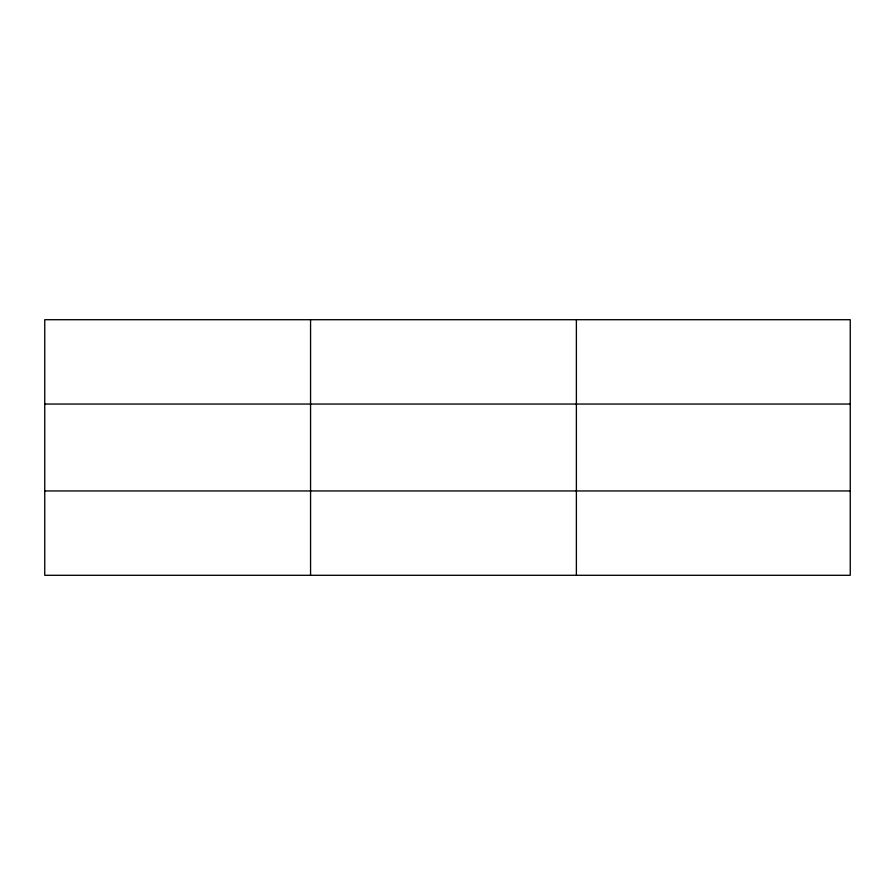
<?xml version="1.0" encoding="UTF-8"?>
<svg xmlns="http://www.w3.org/2000/svg" width="895" height="895" viewBox="0 0 895 895"><rect width="100%" height="100%" fill="white"/><g stroke="black" fill="none" stroke-linecap="round" stroke-linejoin="round"><path stroke-width="1.34" d="M310.565 575.295L310.565 319.705M576.38 575.295L576.38 319.705M850.25 404.048L850.25 319.705L44.75 319.705L44.75 575.295L850.25 575.295L850.25 404.048L44.75 404.048M44.75 490.952L850.25 490.952"/></g></svg>
